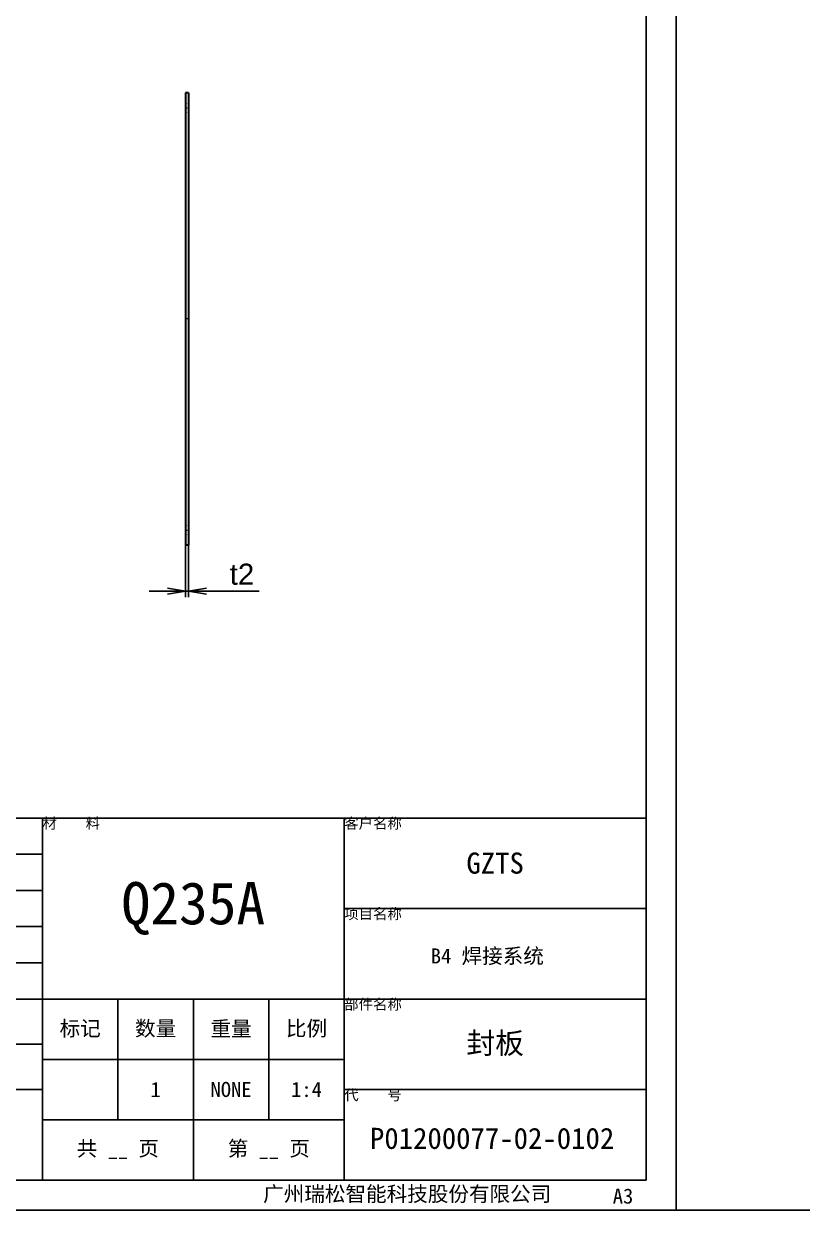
# Model space of a CAD drawing. Header units: millimetres. Extents: x -1727 to 307483, y -92648 to 6637.
# Drawn here: x 2196 to 2712, y 2062 to 2848 of the extents above; entities that cross this region are included whole.
import ezdxf

# ---------------------------------------------------------------- set-up
doc = ezdxf.new("R2010")
doc.units = ezdxf.units.MM
doc.linetypes.add('CENTER-HOKUTO', pattern=[23, 20, -1, 1, -1])
doc.linetypes.add('HIDDEN-HOKUTO', pattern=[3.8, 2.5, -1.3])
for name, color, linetype in [('AM_7', 2, 'CENTER-HOKUTO'), ('AM_HID', 1, 'HIDDEN-HOKUTO'), ('AM_VIS', 7, 'Continuous'), ('TITLE_FRAME', 7, 'Continuous'), ('WORD_DIM', 253, 'Continuous')]:
    doc.layers.add(name, color=color, linetype=linetype)
doc.layers.add('SOLID LINE', color=7, linetype='Continuous', lineweight=30)
doc.styles.get("Standard").update_dxf_attribs({"font": 'arial.ttf'})
doc.dimstyles.new('1-4', dxfattribs={"dimscale": 4, "dimtxt": 3.5, "dimasz": 3, "dimexe": 1, "dimexo": 0, "dimgap": 1, "dimtad": 3, "dimdsep": 46, "dimtxsty": 'Standard', "dimblk1": 'OPEN', "dimblk2": 'OPEN', "dimsah": 1, "dimcen": 0, "dimclrd": 256, "dimclre": 256, "dimclrt": 3, "dimadec": 0, "dimazin": 0, "dimtfac": 1, "dimtmove": 0, "dimatfit": 3, "dimldrblk": 'OPEN', "dimfxl": 0, "dimtolj": 1, "dimtzin": 0, "dimarcsym": 0})

# ---------------------------------------------------------------- blocks, each defined once
blk = doc.blocks.new('_OPEN')
at = {"color": 0}
for p, q in [((-1, 0.167), (0, 0)), ((-1, -0.167), (0, 0)), ((0, 0), (-1, 0))]:
    blk.add_line(p, q, dxfattribs=at)
blk = doc.blocks.new('*D8')
at = {"layer": 'DEFPOINTS', "color": 0, "linetype": 'Continuous', "transparency": 16777216}
for p in [(2303.55, 2502.49), (2305.55, 2502.49), (2305.55, 2472.15)]:
    blk.add_point(p, dxfattribs=at)
at = {"layer": 'WORD_DIM', "linetype": 'Continuous', "lineweight": -2, "transparency": 16777216}
for p, q in [((2303.55, 2502.49), (2303.55, 2468.15)), ((2305.55, 2502.49), (2305.55, 2468.15)), ((2291.55, 2472.15), (2279.55, 2472.15)), ((2303.55, 2472.15), (2305.55, 2472.15)), ((2317.55, 2472.15), (2352.49, 2472.15))]:
    blk.add_line(p, q, dxfattribs=at)
at = {"layer": 'WORD_DIM', "linetype": 'Continuous', "lineweight": -2, "transparency": 16777216, "xscale": 12, "yscale": 12, "zscale": 12}
blk.add_blockref('_OPEN', (2303.55, 2472.15), dxfattribs=at)
at = {"layer": 'WORD_DIM', "linetype": 'Continuous', "lineweight": -2, "transparency": 16777216, "xscale": 12, "yscale": 12, "zscale": 12, "rotation": 180}
blk.add_blockref('_OPEN', (2305.55, 2472.15), dxfattribs=at)
at = {"layer": 'WORD_DIM', "color": 3, "linetype": 'Continuous', "transparency": 16777216, "insert": (2341.02, 2483.25), "char_height": 14, "attachment_point": 5}
blk.add_mtext('\\A1;t2', dxfattribs=at)

msp = doc.modelspace()

# ---------------------------------------------------------------- linework, layer by layer
msp.add_line((948.78877, 2061.71112), (37575.47155, 2061.71112))
at = {"layer": 'AM_7', "lineweight": 13, "ltscale": 0.06001}
for p, q in [((2303.34908, 2792.48611), (2305.74947, 2792.48611)), ((2303.34908, 2512.48611), (2305.74947, 2512.48611))]:
    msp.add_line(p, q, dxfattribs=at)
at = {"layer": 'AM_7', "lineweight": 13, "ltscale": 0.060022}
msp.add_line((2305.74947, 2652.48611), (2303.34859, 2652.48611), dxfattribs=at)
at = {"layer": 'AM_HID', "lineweight": 13, "ltscale": 0.05}
for p, q in [((2303.54927, 2795.48611), (2305.54927, 2795.48611)), ((2303.54927, 2795.48611), (2305.54927, 2795.48611)), ((2303.54927, 2789.48611), (2305.54927, 2789.48611)), ((2303.54927, 2789.48611), (2305.54927, 2789.48611)), ((2303.54927, 2515.48611), (2305.54927, 2515.48611)), ((2303.54927, 2515.48611), (2305.54927, 2515.48611)), ((2303.54927, 2509.48611), (2305.54927, 2509.48611)), ((2303.54927, 2509.48611), (2305.54927, 2509.48611))]:
    msp.add_line(p, q, dxfattribs=at)
at = {"layer": 'AM_VIS', "linetype": 'Continuous'}
for q in [(2608.78877, 3229.71112), (1048.78877, 2081.71112)]:
    msp.add_line((2608.78877, 2081.71112), q, dxfattribs=at)
at = {"layer": 'AM_VIS', "lineweight": 35, "ltscale": 0.05}
for p, q in [((2305.54927, 2802.48611), (2303.54927, 2802.48611)), ((2305.54927, 2502.48611), (2303.54927, 2502.48611))]:
    msp.add_line(p, q, dxfattribs=at)
at = {"layer": 'AM_VIS', "lineweight": 35}
for p, q in [((2303.54927, 2802.48611), (2303.54927, 2502.48611)), ((2305.54927, 2802.48611), (2305.54927, 2502.48611))]:
    msp.add_line(p, q, dxfattribs=at)
at = {"layer": 'TITLE_FRAME', "linetype": 'Continuous'}
for p, q in [((1888.78877, 2321.71112), (2608.78877, 2321.71112)), ((2208.78877, 2081.71112), (2208.78877, 2321.71112)), ((2408.78877, 2081.71112), (2408.78877, 2321.71112)), ((1888.78877, 2297.71112), (2208.78877, 2297.71112)), ((1888.78877, 2273.71112), (2208.78877, 2273.71112)), ((2408.78877, 2261.71112), (2608.78877, 2261.71112)), ((1888.78877, 2249.71112), (2208.78877, 2249.71112)), ((1888.78877, 2225.71112), (2208.78877, 2225.71112)), ((1888.78877, 2201.71112), (2608.78877, 2201.71112)), ((2258.78877, 2121.71112), (2258.78877, 2201.71112)), ((2308.78877, 2081.71112), (2308.78877, 2201.71112)), ((2358.78877, 2121.71112), (2358.78877, 2201.71112)), ((1888.78877, 2171.71112), (2208.78877, 2171.71112)), ((2208.78877, 2161.71112), (2408.78877, 2161.71112)), ((1888.78877, 2141.71112), (2208.78877, 2141.71112)), ((2408.78877, 2141.71112), (2608.78877, 2141.71112)), ((2208.78877, 2121.71112), (2408.78877, 2121.71112))]:
    msp.add_line(p, q, dxfattribs=at)
at = {"layer": 'WORD_DIM', "linetype": 'Continuous'}
for p, q in [((2628.78877, 2061.71112), (2628.78877, 3249.71112)), ((2608.78877, 2321.71112), (2608.78877, 2081.71112)), ((2408.78877, 2081.71112), (2608.78877, 2081.71112)), ((2628.78877, 2061.71112), (948.78877, 2061.71112))]:
    msp.add_line(p, q, dxfattribs=at)

# ---------------------------------------------------------------- texts
at = {"layer": 'SOLID LINE', "ltscale": 0.5}
for s, insert, char_height, width, attachment_point in [('{\\fSimHei|b0|i0|c134|p2;\\C3;材    料}', (2208.78877, 2321.71112), 7, 200, 1), ('\\pt42;{\\fSimHei|b0|i0|c134|p2;\\C3;客户名称}', (2408.78877, 2321.71112), 7, 200, 1), ('{\\fSimHei|b0|i0|c134|p2;\\C3;GZTS}', (2508.78877, 2291.71112), 14, 200, 5), ('\\pt168;{\\fSimHei|b0|i0|c134|p2;\\C3;Q235A}', (2308.78877, 2261.71112), 28, 200, 5), ('\\pt42;{\\fSimHei|b0|i0|c134|p2;\\C3;项目名称}', (2408.78877, 2261.71112), 7, 200, 1), ('{\\fSimHei|b0|i0|c134|p2;\\C3;B4 焊接系统\\P }', (2503.61746, 2221.37759), 10, 200, 5), ('\\pt42;{\\fSimHei|b0|i0|c134|p2;\\C3;部件名称}', (2408.78877, 2201.71112), 7, 200, 1), ('\\pt60;{\\fSimHei|b0|i0|c134|p2;\\C3;标记}', (2233.78877, 2181.71112), 10, 50, 5), ('\\pt60;{\\fSimHei|b0|i0|c134|p2;\\C3;数量}', (2283.78877, 2181.71112), 10, 50, 5), ('\\pt60;{\\fSimHei|b0|i0|c134|p2;\\C3;重量}', (2333.78877, 2181.71112), 10, 50, 5), ('\\pt60;{\\fSimHei|b0|i0|c134|p2;\\C3;比例}', (2383.78877, 2181.71112), 10, 50, 5), ('{\\fSimHei|b0|i0|c134|p2;\\C3;封板}', (2508.78877, 2171.71112), 14, 200, 5), ('\\pt60;{\\fSimHei|b0|i0|c134|p2;\\C3;1}', (2283.78877, 2141.71112), 10, 50, 5), ('\\pt60;{\\fSimHei|b0|i0|c134|p2;\\C3;NONE}', (2333.78877, 2141.71112), 10, 50, 5), ('\\pt60;{\\fSimHei|b0|i0|c134|p2;\\C3;1:4}', (2383.78877, 2141.71112), 10, 50, 5), ('\\pt42;{\\fSimHei|b0|i0|c134|p2;\\C3;代    号}', (2408.78877, 2141.71112), 7, 200, 1), ('{\\fSimHei|b0|i0|c134|p2;\\C3;P01200077-02-0102}', (2506.78298, 2109.26658), 14, 200, 5), ('\\pt60;{\\fSimHei|b0|i0|c134|p2;\\C3;共 __ 页}', (2258.78877, 2101.71112), 10, 100, 5), ('\\pt60;{\\fSimHei|b0|i0|c134|p2;\\C3;第 __ 页}', (2358.78877, 2101.71112), 10, 100, 5), ('\\pt60;{\\fSimHei|b0|i0|c134|p2;\\C3;广州瑞松智能科技股份有限公司}', (2355.04451, 2077.56921), 10, 314.2472326, 1), ('\\pt60;{\\fSimHei|b0|i0|c134|p2;\\C3;A3}', (2586.74425, 2076.1215), 10, 314.2472326, 1)]:
    msp.add_mtext(s, dxfattribs=dict(at, insert=insert, char_height=char_height, width=width, attachment_point=attachment_point))

# ---------------------------------------------------------------- dimensions: what is measured, and where the dimension line sits
at = {"layer": 'WORD_DIM', "linetype": 'Continuous'}
dim = msp.add_linear_dim(base=(2305.54927, 2472.15372), p1=(2303.54927, 2502.48611), p2=(2305.54927, 2502.48611), text='t<>', dimstyle='1-4', dxfattribs=at)
dim.commit()
dim.dimension.update_dxf_attribs({"geometry": '*D8', "text_midpoint": (2341.01721, 2483.24922)})

doc.saveas('drawing.dxf')
